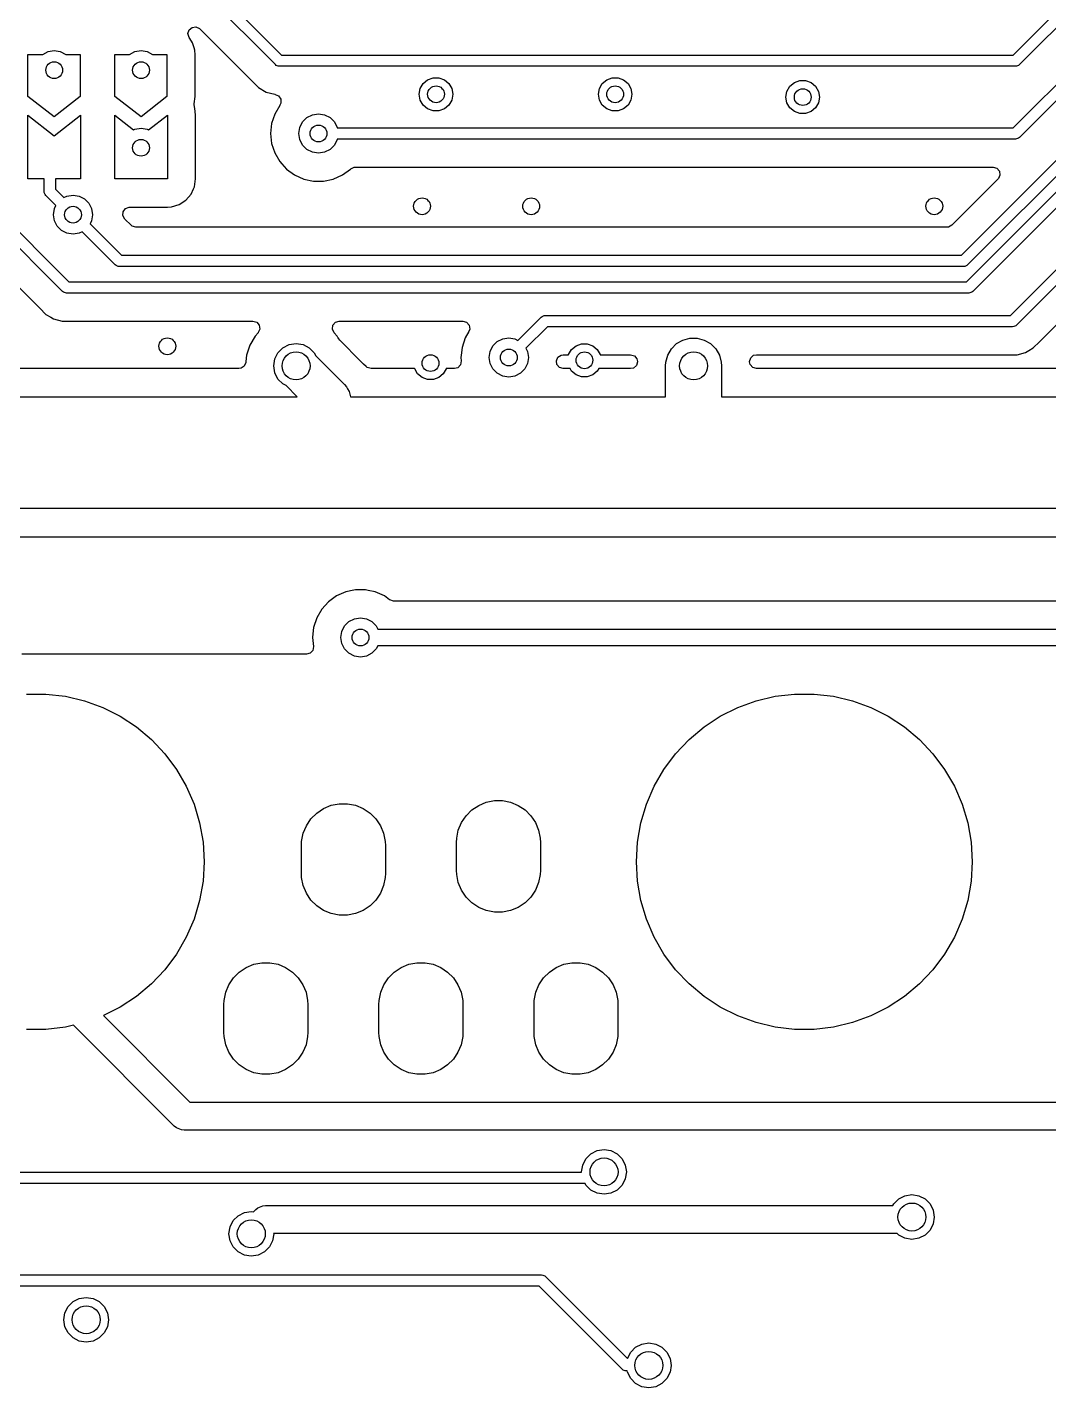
# Model space of a CAD drawing. Extents: x 70 to 224, y -154 to -54.
# Drawn here: x 130.9 to 149.15, y -153.15 to -128.85 of the extents above; entities that cross this region are included whole.
import ezdxf

# ---------------------------------------------------------------- set-up
doc = ezdxf.new("R2010")
doc.units = 0
doc.layers.add('BLACK', color=7, linetype='CONTINUOUS')

msp = doc.modelspace()

# ---------------------------------------------------------------- linework, layer by layer
at = {"layer": 'BLACK', "linetype": 'CONTINUOUS'}
for p, q in [((148.508578, -129.35), (151.25, -126.608578)), ((151.420711, -126.720711), (148.620711, -129.520711)), ((135.32929, -129.520711), (133.959289, -128.150711)), ((134.201422, -128.11), (135.441421, -129.35)), ((133.76856, -128.967157), (133.788245, -128.900118)), ((133.788245, -129.034197), (133.76856, -128.967157)), ((133.788245, -128.900118), (133.841048, -128.854363)), ((133.841048, -128.854363), (133.910207, -128.844419)), ((133.910207, -128.844419), (133.973763, -128.873444)), ((133.973763, -128.873444), (133.980238, -128.879473)), ((133.980238, -128.879473), (135.031284, -129.93052)), ((133.800461, -129.053205), (133.788245, -129.034197)), ((133.849819, -129.130008), (133.800461, -129.053205)), ((133.876887, -129.222192), (133.849819, -129.130008)), ((133.889402, -129.264816), (133.876887, -129.222192)), ((133.890355, -129.26806), (133.889402, -129.264816)), ((148.508578, -130.65), (150.029289, -129.129289)), ((130.91, -130.09), (130.91, -129.34)), ((130.91, -129.34), (131.171119, -129.34)), ((131.171119, -129.34), (131.174275, -129.336844)), ((131.174275, -129.336844), (131.271844, -129.28713)), ((131.271844, -129.28713), (131.38, -129.27)), ((131.38, -129.27), (131.488156, -129.28713)), ((131.488156, -129.28713), (131.585725, -129.336844)), ((131.585725, -129.336844), (131.588881, -129.34)), ((131.588881, -129.34), (131.84, -129.34)), ((131.84, -129.34), (131.84, -130.09)), ((132.46, -130.09), (132.46, -129.34)), ((132.46, -129.34), (132.721119, -129.34)), ((132.721119, -129.34), (132.724275, -129.336844)), ((132.724275, -129.336844), (132.821844, -129.28713)), ((132.821844, -129.28713), (132.93, -129.27)), ((132.93, -129.27), (133.038156, -129.28713)), ((133.038156, -129.28713), (133.135725, -129.336844)), ((133.135725, -129.336844), (133.138881, -129.34)), ((133.138881, -129.34), (133.39, -129.34)), ((133.39, -129.34), (133.39, -130.09)), ((133.8955, -129.34), (133.890355, -129.26806)), ((133.8955, -130.09), (133.8955, -129.34)), ((135.441421, -129.35), (148.508578, -129.35)), ((150.141422, -129.3), (148.620711, -130.820711)), ((135.344443, -129.533148), (135.32929, -129.520711)), ((135.380491, -129.548079), (135.344443, -129.533148)), ((135.4, -129.55), (135.380491, -129.548079)), ((148.55, -129.55), (135.4, -129.55)), ((148.569509, -129.548079), (148.55, -129.55)), ((148.605557, -129.533147), (148.569509, -129.548079)), ((148.620711, -129.520711), (148.605557, -129.533147)), ((135.031284, -129.93052), (135.031286, -129.930521)), ((135.031286, -129.930521), (135.03129, -129.930524)), ((135.03129, -129.930524), (135.168209, -130.009573)), ((137.9, -130.05), (137.918092, -129.947394)), ((137.918092, -129.947394), (137.970187, -129.857164)), ((137.970187, -129.857164), (138.05, -129.790192)), ((138.05, -129.790192), (138.147906, -129.754558)), ((138.147906, -129.754558), (138.252094, -129.754558)), ((138.252094, -129.754558), (138.35, -129.790192)), ((138.35, -129.790192), (138.429813, -129.857164)), ((138.429813, -129.857164), (138.481908, -129.947394)), ((138.481908, -129.947394), (138.5, -130.05)), ((141.1, -130.05), (141.118092, -129.947394)), ((141.118092, -129.947394), (141.170187, -129.857164)), ((141.170187, -129.857164), (141.25, -129.790192)), ((141.25, -129.790192), (141.347906, -129.754558)), ((141.347906, -129.754558), (141.452094, -129.754558)), ((141.452094, -129.754558), (141.55, -129.790192)), ((141.55, -129.790192), (141.629813, -129.857164)), ((141.629813, -129.857164), (141.681908, -129.947394)), ((141.681908, -129.947394), (141.7, -130.05)), ((144.468092, -129.997394), (144.520187, -129.907164)), ((144.520187, -129.907164), (144.6, -129.840192)), ((144.6, -129.840192), (144.697906, -129.804558)), ((144.697906, -129.804558), (144.802094, -129.804558)), ((144.802094, -129.804558), (144.9, -129.840192)), ((144.9, -129.840192), (144.979813, -129.907164)), ((144.979813, -129.907164), (145.031908, -129.997394)), ((147.583578, -132.925), (150.62929, -129.879289)), ((131.38, -130.45), (130.91, -130.09)), ((131.84, -130.09), (131.38, -130.45)), ((132.93, -130.45), (132.46, -130.09)), ((133.39, -130.09), (132.93, -130.45)), ((133.876811, -130.219985), (133.8955, -130.09)), ((133.884455, -130.283776), (133.876811, -130.219985)), ((135.168209, -130.009573), (135.168216, -130.009577)), ((135.168216, -130.009577), (135.320943, -130.050501)), ((135.320943, -130.050501), (135.320955, -130.050501)), ((135.320955, -130.050501), (135.324406, -130.050956)), ((135.324406, -130.050956), (135.327115, -130.052154)), ((135.327115, -130.052154), (135.328793, -130.052604)), ((135.328793, -130.052604), (135.328722, -130.052865)), ((135.328722, -130.052865), (135.388303, -130.079221)), ((135.388303, -130.079221), (135.426776, -130.137545)), ((135.427609, -130.20741), (135.411086, -130.241531)), ((135.426776, -130.137545), (135.427609, -130.20741)), ((137.918092, -130.152606), (137.9, -130.05)), ((137.970187, -130.242836), (137.918092, -130.152606)), ((138.481908, -130.152606), (138.429813, -130.242836)), ((138.5, -130.05), (138.481908, -130.152606)), ((141.118092, -130.152606), (141.1, -130.05)), ((141.170187, -130.242836), (141.118092, -130.152606)), ((141.681908, -130.152606), (141.629813, -130.242836)), ((141.7, -130.05), (141.681908, -130.152606)), ((144.45, -130.1), (144.468092, -129.997394)), ((144.468092, -130.202606), (144.45, -130.1)), ((144.520187, -130.292836), (144.468092, -130.202606)), ((145.031908, -130.202606), (144.979813, -130.292836)), ((145.031908, -129.997394), (145.05, -130.1)), ((145.05, -130.1), (145.031908, -130.202606)), ((150.741421, -130.05), (147.695711, -133.095711)), ((130.91, -131.56), (130.91, -130.42)), ((130.91, -130.42), (131.38, -130.79)), ((131.38, -130.79), (131.85, -130.42)), ((131.85, -130.42), (131.85, -131.56)), ((132.46, -131.56), (132.46, -130.42)), ((132.46, -130.42), (132.796419, -130.684841)), ((133.063262, -130.685091), (133.4, -130.42)), ((133.4, -130.42), (133.4, -131.56)), ((133.89119, -130.300573), (133.884455, -130.283776)), ((133.9055, -130.42), (133.89119, -130.300573)), ((133.9055, -131.56), (133.9055, -130.42)), ((135.318747, -130.40217), (135.263504, -130.572192)), ((135.31875, -130.402164), (135.318747, -130.40217)), ((135.408142, -130.247332), (135.31875, -130.402164)), ((135.40855, -130.246771), (135.408142, -130.247332)), ((135.408985, -130.245872), (135.40855, -130.246771)), ((135.41139, -130.241707), (135.408985, -130.245872)), ((135.411086, -130.241531), (135.41139, -130.241707)), ((135.816844, -130.544275), (135.894275, -130.466844)), ((135.894275, -130.466844), (135.991844, -130.41713)), ((135.991844, -130.41713), (136.1, -130.4)), ((136.1, -130.4), (136.208156, -130.41713)), ((136.208156, -130.41713), (136.305725, -130.466844)), ((136.305725, -130.466844), (136.383156, -130.544275)), ((138.05, -130.309808), (137.970187, -130.242836)), ((138.147906, -130.345442), (138.05, -130.309808)), ((138.252094, -130.345442), (138.147906, -130.345442)), ((138.35, -130.309808), (138.252094, -130.345442)), ((138.429813, -130.242836), (138.35, -130.309808)), ((141.25, -130.309808), (141.170187, -130.242836)), ((141.347906, -130.345442), (141.25, -130.309808)), ((141.452094, -130.345442), (141.347906, -130.345442)), ((141.55, -130.309808), (141.452094, -130.345442)), ((141.629813, -130.242836), (141.55, -130.309808)), ((144.6, -130.359808), (144.520187, -130.292836)), ((144.697906, -130.395442), (144.6, -130.359808)), ((144.802094, -130.395442), (144.697906, -130.395442)), ((144.9, -130.359808), (144.802094, -130.395442)), ((144.979813, -130.292836), (144.9, -130.359808)), ((147.674264, -133.4), (150.644976, -130.429289)), ((132.796419, -130.684841), (132.821439, -130.672093)), ((132.821439, -130.672093), (132.929595, -130.654963)), ((132.929595, -130.654963), (133.037751, -130.672093)), ((133.037751, -130.672093), (133.063262, -130.685091)), ((135.263503, -130.572194), (135.244815, -130.75)), ((135.263504, -130.572192), (135.263503, -130.572194)), ((135.75, -130.75), (135.76713, -130.641844)), ((135.76713, -130.641844), (135.816844, -130.544275)), ((136.383156, -130.544275), (136.43287, -130.641844)), ((136.43287, -130.641844), (136.434162, -130.65)), ((136.434162, -130.65), (148.508578, -130.65)), ((150.757107, -130.6), (147.786397, -133.570711)), ((135.244815, -130.75), (135.263503, -130.927805)), ((135.263503, -130.927805), (135.263504, -130.927807)), ((135.263504, -130.927807), (135.318747, -131.097829)), ((135.76713, -130.858156), (135.75, -130.75)), ((135.816844, -130.955725), (135.76713, -130.858156)), ((135.894275, -131.033156), (135.816844, -130.955725)), ((136.383156, -130.955725), (136.305725, -131.033156)), ((136.43287, -130.858156), (136.383156, -130.955725)), ((136.434162, -130.85), (136.43287, -130.858156)), ((148.55, -130.85), (136.434162, -130.85)), ((148.458578, -134), (151.529289, -130.929289)), ((148.569509, -130.848079), (148.55, -130.85)), ((148.605557, -130.833147), (148.569509, -130.848079)), ((148.620711, -130.820711), (148.605557, -130.833147)), ((135.318747, -131.097829), (135.31875, -131.097835)), ((135.31875, -131.097835), (135.408141, -131.252665)), ((135.991844, -131.08287), (135.894275, -131.033156)), ((136.1, -131.1), (135.991844, -131.08287)), ((136.208156, -131.08287), (136.1, -131.1)), ((136.305725, -131.033156), (136.208156, -131.08287)), ((151.641422, -131.1), (148.570711, -134.170711)), ((135.408141, -131.252665), (135.442843, -131.291205)), ((135.442843, -131.291205), (135.527764, -131.385521)), ((135.527764, -131.385521), (135.527767, -131.385523)), ((135.527767, -131.385523), (135.52777, -131.385526)), ((135.52777, -131.385526), (135.672407, -131.490612)), ((136.527593, -131.490612), (136.67223, -131.385526)), ((136.67223, -131.385526), (136.672238, -131.385517)), ((136.672238, -131.385517), (136.675755, -131.382351)), ((136.675755, -131.382351), (136.738747, -131.352121)), ((136.738747, -131.352121), (136.758729, -131.3505)), ((136.758729, -131.3505), (148.150903, -131.3505)), ((148.150903, -131.3505), (148.217942, -131.370185)), ((148.217942, -131.370185), (148.263697, -131.422989)), ((148.263697, -131.422989), (148.273641, -131.492147)), ((129.93, -131.688578), (131.641422, -133.4)), ((131.2, -131.56), (130.91, -131.56)), ((131.2, -131.785), (131.2, -131.56)), ((131.85, -131.56), (131.4, -131.56)), ((131.4, -131.56), (131.4, -131.743578)), ((133.4, -131.56), (132.46, -131.56)), ((133.885024, -131.702414), (133.9055, -131.56)), ((135.672407, -131.490612), (135.835733, -131.563329)), ((135.835733, -131.563329), (136.010609, -131.6005)), ((136.010609, -131.6005), (136.01061, -131.6005)), ((136.01061, -131.6005), (136.189389, -131.6005)), ((136.189389, -131.6005), (136.189391, -131.6005)), ((136.189391, -131.6005), (136.364267, -131.563329)), ((136.364267, -131.563329), (136.527593, -131.490612)), ((148.238584, -131.562181), (147.412584, -132.388181)), ((148.244616, -131.555703), (148.238584, -131.562181)), ((148.273641, -131.492147), (148.244616, -131.555703)), ((148.990727, -134.458506), (151.812416, -131.636819)), ((131.529289, -133.570711), (129.759289, -131.800711)), ((131.201921, -131.804509), (131.2, -131.785)), ((131.216853, -131.840557), (131.201921, -131.804509)), ((131.229289, -131.855711), (131.216853, -131.840557)), ((131.410244, -132.036666), (131.229289, -131.855711)), ((131.4, -131.743578), (131.551666, -131.895244)), ((131.551666, -131.895244), (131.606844, -131.86713)), ((131.606844, -131.86713), (131.715, -131.85)), ((131.715, -131.85), (131.823156, -131.86713)), ((131.823156, -131.86713), (131.920725, -131.916844)), ((131.920725, -131.916844), (131.998156, -131.994275)), ((133.731032, -131.942031), (133.825254, -131.833294)), ((133.825254, -131.833294), (133.868329, -131.738972)), ((133.868329, -131.738972), (133.885023, -131.702419)), ((133.885023, -131.702419), (133.885024, -131.702414)), ((131.365, -132.2), (131.38213, -132.091844)), ((131.38213, -132.091844), (131.410244, -132.036666)), ((131.998156, -131.994275), (132.04787, -132.091844)), ((132.04787, -132.091844), (132.065, -132.2)), ((132.607931, -132.215858), (132.612915, -132.146166)), ((132.612915, -132.146166), (132.654787, -132.090233)), ((132.654787, -132.090233), (132.720251, -132.065816)), ((132.720251, -132.065816), (132.729097, -132.0655)), ((132.729097, -132.0655), (133.4, -132.0655)), ((133.4, -132.0655), (133.47194, -132.060355)), ((133.47194, -132.060355), (133.609992, -132.019819)), ((133.609992, -132.019819), (133.731032, -131.942031)), ((129.52268, -132.271915), (131.115139, -133.864374)), ((131.38213, -132.308156), (131.365, -132.2)), ((131.431844, -132.405725), (131.38213, -132.308156)), ((131.509275, -132.483156), (131.431844, -132.405725)), ((132.04787, -132.308156), (132.019755, -132.363333)), ((132.019755, -132.363333), (132.581422, -132.925)), ((132.065, -132.2), (132.04787, -132.308156)), ((132.641416, -132.277181), (132.607931, -132.215858)), ((132.752416, -132.388181), (132.641416, -132.277181)), ((132.773058, -132.404815), (132.752416, -132.388181)), ((132.840097, -132.4245), (132.773058, -132.404815)), ((147.351261, -132.421666), (147.324903, -132.4245)), ((147.412584, -132.388181), (147.351261, -132.421666)), ((131.606844, -132.53287), (131.509275, -132.483156)), ((131.715, -132.55), (131.606844, -132.53287)), ((131.823156, -132.53287), (131.715, -132.55)), ((131.878333, -132.504755), (131.823156, -132.53287)), ((132.469289, -133.095711), (131.878333, -132.504755)), ((147.324903, -132.4245), (132.840097, -132.4245)), ((132.484442, -133.108147), (132.469289, -133.095711)), ((132.495, -133.11252), (132.484442, -133.108147)), ((132.520491, -133.123079), (132.495, -133.11252)), ((132.54, -133.125), (132.520491, -133.123079)), ((147.625, -133.125), (132.54, -133.125)), ((132.581422, -132.925), (147.583578, -132.925)), ((147.644509, -133.123079), (147.625, -133.125)), ((147.680557, -133.108147), (147.644509, -133.123079)), ((147.695711, -133.095711), (147.680557, -133.108147)), ((131.544443, -133.583147), (131.529289, -133.570711)), ((131.580491, -133.598079), (131.544443, -133.583147)), ((131.6, -133.6), (131.580491, -133.598079)), ((147.715686, -133.6), (131.6, -133.6)), ((131.641422, -133.4), (147.674264, -133.4)), ((147.735195, -133.598079), (147.715686, -133.6)), ((147.771243, -133.583147), (147.735195, -133.598079)), ((147.786397, -133.570711), (147.771243, -133.583147)), ((131.115139, -133.864374), (131.115149, -133.864385)), ((131.115149, -133.864385), (131.119479, -133.868715)), ((131.119479, -133.868715), (131.11948, -133.868716)), ((131.11948, -133.868716), (131.231284, -133.98052)), ((131.231284, -133.98052), (131.316121, -134.0295)), ((131.316121, -134.0295), (131.368215, -134.059577)), ((131.368215, -134.059577), (131.520943, -134.100501)), ((131.520943, -134.100501), (131.520946, -134.100501)), ((131.520946, -134.100501), (131.686653, -134.100501)), ((131.686653, -134.100501), (131.686669, -134.1005)), ((131.686669, -134.1005), (134.929622, -134.1005)), ((134.929622, -134.1005), (134.996661, -134.120185)), ((134.996661, -134.120185), (135.042416, -134.172989)), ((136.356623, -134.175145), (136.401365, -134.12148)), ((136.401365, -134.12148), (136.468017, -134.100522)), ((136.468017, -134.100522), (136.470378, -134.1005)), ((136.470378, -134.1005), (138.678142, -134.1005)), ((138.678142, -134.1005), (138.745181, -134.120185)), ((138.745181, -134.120185), (138.790936, -134.172989)), ((139.663333, -134.445244), (140.079289, -134.029289)), ((140.079289, -134.029289), (140.094443, -134.016853)), ((140.094443, -134.016853), (140.130491, -134.001921)), ((140.130491, -134.001921), (140.15, -134)), ((140.15, -134), (148.458578, -134)), ((134.967466, -134.367785), (134.872821, -134.531715)), ((135.021772, -134.307472), (134.967466, -134.367785)), ((135.023335, -134.305703), (135.021772, -134.307472)), ((135.05236, -134.242147), (135.023335, -134.305703)), ((135.042416, -134.172989), (135.05236, -134.242147)), ((136.347998, -134.24448), (136.356623, -134.175145)), ((136.378228, -134.307472), (136.347998, -134.24448)), ((136.432534, -134.367785), (136.378228, -134.307472)), ((136.447517, -134.393737), (136.432534, -134.367785)), ((138.785529, -134.2865), (138.71875, -134.402164)), ((138.80088, -134.242147), (138.785529, -134.2865)), ((138.790936, -134.172989), (138.80088, -134.242147)), ((140.191422, -134.2), (139.804755, -134.586666)), ((148.5, -134.2), (140.191422, -134.2)), ((148.519509, -134.198079), (148.5, -134.2)), ((148.555557, -134.183147), (148.519509, -134.198079)), ((148.570711, -134.170711), (148.555557, -134.183147)), ((134.872818, -134.531722), (134.814338, -134.711706)), ((134.872821, -134.531715), (134.872818, -134.531722)), ((135.376393, -134.664886), (135.464886, -134.576393)), ((135.464886, -134.576393), (135.576393, -134.519577)), ((135.576393, -134.519577), (135.7, -134.5)), ((135.7, -134.5), (135.823607, -134.519577)), ((135.823607, -134.519577), (135.935114, -134.576393)), ((135.935114, -134.576393), (136.023607, -134.664886)), ((136.452385, -134.40217), (136.447517, -134.393737)), ((136.460711, -134.416591), (136.452385, -134.40217)), ((136.480418, -134.442274), (136.460711, -134.416591)), ((136.858099, -134.819955), (136.480418, -134.442274)), ((138.663503, -134.572194), (138.64884, -134.711706)), ((138.663504, -134.572192), (138.663503, -134.572194)), ((138.718747, -134.40217), (138.663504, -134.572192)), ((138.71875, -134.402164), (138.718747, -134.40217)), ((139.16713, -134.641844), (139.216844, -134.544275)), ((139.216844, -134.544275), (139.294275, -134.466844)), ((139.294275, -134.466844), (139.391844, -134.41713)), ((139.391844, -134.41713), (139.5, -134.4)), ((139.5, -134.4), (139.608156, -134.41713)), ((139.608156, -134.41713), (139.663333, -134.445244)), ((139.804755, -134.586666), (139.83287, -134.641844)), ((140.568092, -134.697394), (140.620187, -134.607164)), ((140.620187, -134.607164), (140.7, -134.540192)), ((140.7, -134.540192), (140.797906, -134.504558)), ((140.797906, -134.504558), (140.902094, -134.504558)), ((140.902094, -134.504558), (141, -134.540192)), ((141, -134.540192), (141.079813, -134.607164)), ((141.079813, -134.607164), (141.131908, -134.697394)), ((142.33806, -134.708658), (142.403323, -134.595619)), ((142.403323, -134.595619), (142.495619, -134.503323)), ((142.495619, -134.503323), (142.608658, -134.43806)), ((142.608658, -134.43806), (142.734737, -134.404278)), ((142.734737, -134.404278), (142.865263, -134.404278)), ((142.865263, -134.404278), (142.991342, -134.43806)), ((142.991342, -134.43806), (143.104381, -134.503323)), ((143.104381, -134.503323), (143.196677, -134.595619)), ((143.196677, -134.595619), (143.26194, -134.708658)), ((148.787014, -134.62769), (148.868716, -134.58052)), ((148.868716, -134.58052), (148.98052, -134.468716)), ((148.98052, -134.468714), (148.990724, -134.458511)), ((148.98052, -134.468716), (148.98052, -134.468714)), ((148.990724, -134.458511), (148.990727, -134.458506)), ((134.801008, -134.838462), (134.774423, -134.903076)), ((134.802527, -134.824008), (134.801008, -134.838462)), ((134.814326, -134.711744), (134.802527, -134.824008)), ((134.814338, -134.711706), (134.814326, -134.711744)), ((135.3, -134.9), (135.319577, -134.776393)), ((135.319577, -134.776393), (135.376393, -134.664886)), ((136.023607, -134.664886), (136.053101, -134.722771)), ((136.053101, -134.722771), (136.565165, -135.234835)), ((136.906827, -134.868683), (136.858099, -134.819955)), ((138.651388, -134.81254), (138.63882, -134.881267)), ((138.64884, -134.711706), (138.644815, -134.75)), ((138.644815, -134.75), (138.651388, -134.81254)), ((139.15, -134.75), (139.16713, -134.641844)), ((139.16713, -134.858156), (139.15, -134.75)), ((139.83287, -134.641844), (139.85, -134.75)), ((139.85, -134.75), (139.83287, -134.858156)), ((140.348623, -134.812429), (140.348729, -134.811429)), ((140.359138, -134.877011), (140.348623, -134.812429)), ((140.348729, -134.811429), (140.37537, -134.746838)), ((140.37537, -134.746838), (140.432703, -134.706904)), ((140.432703, -134.706904), (140.472038, -134.7005)), ((140.472038, -134.7005), (140.567544, -134.7005)), ((140.567544, -134.7005), (140.568092, -134.697394)), ((141.131908, -134.697394), (141.132456, -134.7005)), ((141.132456, -134.7005), (141.6755, -134.7005)), ((141.6755, -134.7005), (141.742539, -134.720185)), ((141.742539, -134.720185), (141.788294, -134.772989)), ((141.7995, -134.8255), (141.779815, -134.892539)), ((141.788294, -134.772989), (141.7995, -134.8245)), ((141.7995, -134.8245), (141.7995, -134.8255)), ((142.3, -134.9), (142.304278, -134.834737)), ((142.304278, -134.834737), (142.33806, -134.708658)), ((143.26194, -134.708658), (143.295722, -134.834737)), ((143.295722, -134.834737), (143.3, -134.9)), ((143.8005, -134.8245), (143.820185, -134.757461)), ((143.8005, -134.8255), (143.8005, -134.8245)), ((143.811706, -134.877011), (143.8005, -134.8255)), ((143.820185, -134.757461), (143.872989, -134.711706)), ((143.872989, -134.711706), (143.9245, -134.7005)), ((143.9245, -134.7005), (148.413331, -134.7005)), ((148.413331, -134.7005), (148.413347, -134.700501)), ((148.413347, -134.700501), (148.420943, -134.700501)), ((148.420943, -134.700501), (148.579054, -134.700501)), ((148.579054, -134.700501), (148.579057, -134.700501)), ((148.579057, -134.700501), (148.731785, -134.659577)), ((148.731785, -134.659577), (148.787014, -134.62769)), ((134.677687, -134.9495), (129.2795, -134.9495)), ((134.717126, -134.943061), (134.677687, -134.9495)), ((134.774423, -134.903076), (134.717126, -134.943061)), ((135.319577, -135.023607), (135.3, -134.9)), ((135.376393, -135.135114), (135.319577, -135.023607)), ((136.951326, -134.913182), (136.906827, -134.868683)), ((136.971968, -134.929815), (136.951326, -134.913182)), ((137.039007, -134.9495), (136.971968, -134.929815)), ((137.817544, -134.9495), (137.039007, -134.9495)), ((137.818092, -134.952606), (137.817544, -134.9495)), ((137.870187, -135.042836), (137.818092, -134.952606)), ((137.95, -135.109808), (137.870187, -135.042836)), ((138.329813, -135.042836), (138.25, -135.109808)), ((138.381908, -134.952606), (138.329813, -135.042836)), ((138.382456, -134.9495), (138.381908, -134.952606)), ((138.528068, -134.9495), (138.382456, -134.9495)), ((138.591089, -134.932291), (138.528068, -134.9495)), ((138.63882, -134.881267), (138.591089, -134.932291)), ((139.216844, -134.955725), (139.16713, -134.858156)), ((139.294275, -135.033156), (139.216844, -134.955725)), ((139.391844, -135.08287), (139.294275, -135.033156)), ((139.5, -135.1), (139.391844, -135.08287)), ((139.608156, -135.08287), (139.5, -135.1)), ((139.705725, -135.033156), (139.608156, -135.08287)), ((139.783156, -134.955725), (139.705725, -135.033156)), ((139.83287, -134.858156), (139.783156, -134.955725)), ((140.404893, -134.929815), (140.359138, -134.877011)), ((140.471932, -134.9495), (140.404893, -134.929815)), ((140.595167, -134.9495), (140.471932, -134.9495)), ((140.620187, -134.992836), (140.595167, -134.9495)), ((140.7, -135.059808), (140.620187, -134.992836)), ((140.797906, -135.095442), (140.7, -135.059808)), ((140.902094, -135.095442), (140.797906, -135.095442)), ((141, -135.059808), (140.902094, -135.095442)), ((141.079813, -134.992836), (141, -135.059808)), ((141.104833, -134.9495), (141.079813, -134.992836)), ((141.6755, -134.9495), (141.104833, -134.9495)), ((141.727011, -134.938294), (141.6755, -134.9495)), ((141.779815, -134.892539), (141.727011, -134.938294)), ((142.3, -135.45), (142.3, -134.9)), ((143.3, -134.9), (143.3, -135.45)), ((143.857461, -134.929815), (143.811706, -134.877011)), ((143.9245, -134.9495), (143.857461, -134.929815)), ((156.6755, -134.9495), (143.9245, -134.9495)), ((135.464886, -135.223607), (135.376393, -135.135114)), ((135.522771, -135.253101), (135.464886, -135.223607)), ((135.71967, -135.45), (135.522771, -135.253101)), ((136.565165, -135.234835), (136.597499, -135.271705)), ((136.597499, -135.271705), (136.597508, -135.271714)), ((136.597508, -135.271714), (136.620252, -135.311108)), ((136.620252, -135.311108), (136.646455, -135.356493)), ((138.047906, -135.145442), (137.95, -135.109808)), ((138.152094, -135.145442), (138.047906, -135.145442)), ((138.25, -135.109808), (138.152094, -135.145442)), ((128.65, -135.45), (135.71967, -135.45)), ((136.646455, -135.356493), (136.659003, -135.403323)), ((136.659003, -135.403323), (136.67151, -135.45)), ((136.67151, -135.45), (142.3, -135.45)), ((143.3, -135.45), (156.65, -135.45)), ((136.3, -137.45), (128.65, -137.45)), ((142.8, -137.45), (136.3, -137.45)), ((156.65, -137.45), (142.8, -137.45)), ((129.2795, -137.9505), (156.768097, -137.9505)), ((136.585728, -138.936672), (136.422408, -139.009387)), ((136.585733, -138.93667), (136.585728, -138.936672)), ((136.729954, -138.906015), (136.585733, -138.93667)), ((136.760609, -138.8995), (136.729954, -138.906015)), ((136.939391, -138.8995), (136.760609, -138.8995)), ((136.986594, -138.909533), (136.939391, -138.8995)), ((137.114265, -138.93667), (136.986594, -138.909533)), ((137.114267, -138.936671), (137.114265, -138.93667)), ((137.277593, -139.009388), (137.114267, -138.936671)), ((136.277768, -139.114475), (136.15814, -139.247336)), ((136.422408, -139.009387), (136.277768, -139.114475)), ((137.3089, -139.032134), (137.277593, -139.009388)), ((137.369025, -139.075818), (137.3089, -139.032134)), ((137.374872, -139.079815), (137.369025, -139.075818)), ((137.441911, -139.0995), (137.374872, -139.079815)), ((165.631274, -139.0995), (137.441911, -139.0995)), ((136.068747, -139.40217), (136.013504, -139.572192)), ((136.06875, -139.402164), (136.068747, -139.40217)), ((136.15814, -139.247336), (136.06875, -139.402164)), ((136.566844, -139.544275), (136.644275, -139.466844)), ((136.644275, -139.466844), (136.741844, -139.41713)), ((136.741844, -139.41713), (136.85, -139.4)), ((136.85, -139.4), (136.958156, -139.41713)), ((136.958156, -139.41713), (137.055725, -139.466844)), ((137.055725, -139.466844), (137.133156, -139.544275)), ((136.001889, -139.682693), (135.994815, -139.75)), ((136.013503, -139.572194), (136.001889, -139.682693)), ((136.013504, -139.572192), (136.013503, -139.572194)), ((136.5, -139.75), (136.51713, -139.641844)), ((136.51713, -139.641844), (136.566844, -139.544275)), ((137.133156, -139.544275), (137.161549, -139.6)), ((137.161549, -139.6), (165.88995, -139.6)), ((135.994815, -139.75), (136.011951, -139.913041)), ((136.011951, -139.913041), (135.999383, -139.981768)), ((136.51713, -139.858156), (136.5, -139.75)), ((136.566844, -139.955725), (136.51713, -139.858156)), ((136.644275, -140.033156), (136.566844, -139.955725)), ((137.133156, -139.955725), (137.055725, -140.033156)), ((137.161549, -139.9), (137.133156, -139.955725)), ((165.952082, -139.9), (137.161549, -139.9)), ((135.888631, -140.05), (130.8, -140.05)), ((135.951651, -140.032792), (135.888631, -140.05)), ((135.999383, -139.981768), (135.951651, -140.032792)), ((136.741844, -140.08287), (136.644275, -140.033156)), ((136.85, -140.1), (136.741844, -140.08287)), ((136.958156, -140.08287), (136.85, -140.1)), ((137.055725, -140.033156), (136.958156, -140.08287)), ((130.883566, -140.760076), (131.232434, -140.760076)), ((131.232434, -140.760076), (131.578945, -140.800577)), ((131.578945, -140.800577), (131.91841, -140.881031)), ((131.91841, -140.881031), (132.246239, -141.000352)), ((143.589761, -141.000352), (143.91759, -140.881031)), ((143.91759, -140.881031), (144.257055, -140.800577)), ((144.257055, -140.800577), (144.603566, -140.760076)), ((144.603566, -140.760076), (144.952434, -140.760076)), ((144.952434, -140.760076), (145.298945, -140.800577)), ((145.298945, -140.800577), (145.63841, -140.881031)), ((145.63841, -140.881031), (145.966239, -141.000352)), ((132.246239, -141.000352), (132.558, -141.156924)), ((132.558, -141.156924), (132.849476, -141.34863)), ((142.986524, -141.34863), (143.278, -141.156924)), ((143.278, -141.156924), (143.589761, -141.000352)), ((145.966239, -141.000352), (146.278, -141.156924)), ((146.278, -141.156924), (146.569476, -141.34863)), ((132.849476, -141.34863), (133.116725, -141.572879)), ((142.719275, -141.572879), (142.986524, -141.34863)), ((146.569476, -141.34863), (146.836725, -141.572879)), ((133.116725, -141.572879), (133.356133, -141.826637)), ((142.479867, -141.826637), (142.719275, -141.572879)), ((146.836725, -141.572879), (147.076133, -141.826637)), ((133.356133, -141.826637), (133.564463, -142.106473)), ((142.271537, -142.106473), (142.479867, -141.826637)), ((147.076133, -141.826637), (147.284463, -142.106473)), ((133.564463, -142.106473), (133.738898, -142.408602)), ((142.097102, -142.408602), (142.271537, -142.106473)), ((147.284463, -142.106473), (147.458898, -142.408602)), ((133.738898, -142.408602), (133.877078, -142.72894)), ((141.958922, -142.72894), (142.097102, -142.408602)), ((147.458898, -142.408602), (147.597078, -142.72894)), ((133.877078, -142.72894), (133.977135, -143.063152)), ((136.069205, -142.885242), (136.191452, -142.803559)), ((136.191452, -142.803559), (136.327286, -142.747295)), ((136.327286, -142.747295), (136.471487, -142.718611)), ((136.471487, -142.718611), (136.618513, -142.718611)), ((136.618513, -142.718611), (136.762714, -142.747295)), ((136.762714, -142.747295), (136.898548, -142.803559)), ((136.898548, -142.803559), (137.020795, -142.885242)), ((138.735242, -142.934205), (138.839205, -142.830242)), ((138.839205, -142.830242), (138.961452, -142.748559)), ((138.961452, -142.748559), (139.097286, -142.692295)), ((139.097286, -142.692295), (139.241487, -142.663611)), ((139.241487, -142.663611), (139.388513, -142.663611)), ((139.388513, -142.663611), (139.532714, -142.692295)), ((139.532714, -142.692295), (139.668548, -142.748559)), ((139.668548, -142.748559), (139.790795, -142.830242)), ((139.790795, -142.830242), (139.894758, -142.934205)), ((141.858865, -143.063152), (141.958922, -142.72894)), ((147.597078, -142.72894), (147.697135, -143.063152)), ((133.977135, -143.063152), (134.037715, -143.406721)), ((135.827295, -143.247286), (135.883559, -143.111452)), ((135.883559, -143.111452), (135.965242, -142.989205)), ((135.965242, -142.989205), (136.069205, -142.885242)), ((137.020795, -142.885242), (137.124758, -142.989205)), ((137.124758, -142.989205), (137.206441, -143.111452)), ((137.206441, -143.111452), (137.262705, -143.247286)), ((138.597295, -143.192286), (138.653559, -143.056452)), ((138.653559, -143.056452), (138.735242, -142.934205)), ((139.894758, -142.934205), (139.976441, -143.056452)), ((139.976441, -143.056452), (140.032705, -143.192286)), ((141.798285, -143.406721), (141.858865, -143.063152)), ((147.697135, -143.063152), (147.757715, -143.406721)), ((135.798611, -143.391487), (135.827295, -143.247286)), ((137.262705, -143.247286), (137.291389, -143.391487)), ((138.565, -143.41), (138.568611, -143.336487)), ((138.568611, -143.336487), (138.597295, -143.192286)), ((140.032705, -143.192286), (140.061389, -143.336487)), ((140.061389, -143.336487), (140.065, -143.41)), ((134.037715, -143.406721), (134.058, -143.755)), ((135.795, -143.465), (135.798611, -143.391487)), ((135.795, -143.965), (135.795, -143.465)), ((137.291389, -143.391487), (137.295, -143.465)), ((137.295, -143.465), (137.295, -143.965)), ((138.565, -143.91), (138.565, -143.41)), ((140.065, -143.41), (140.065, -143.91)), ((141.778, -143.755), (141.798285, -143.406721)), ((147.757715, -143.406721), (147.778, -143.755)), ((134.058, -143.755), (134.037715, -144.103279)), ((141.798285, -144.103279), (141.778, -143.755)), ((147.778, -143.755), (147.757715, -144.103279)), ((135.798611, -144.038513), (135.795, -143.965)), ((135.827295, -144.182714), (135.798611, -144.038513)), ((137.291389, -144.038513), (137.262705, -144.182714)), ((137.295, -143.965), (137.291389, -144.038513)), ((138.568611, -143.983513), (138.565, -143.91)), ((138.597295, -144.127714), (138.568611, -143.983513)), ((140.061389, -143.983513), (140.032705, -144.127714)), ((140.065, -143.91), (140.061389, -143.983513)), ((134.037715, -144.103279), (133.977135, -144.446848)), ((135.883559, -144.318548), (135.827295, -144.182714)), ((135.965242, -144.440795), (135.883559, -144.318548)), ((137.206441, -144.318548), (137.124758, -144.440795)), ((137.262705, -144.182714), (137.206441, -144.318548)), ((138.653559, -144.263548), (138.597295, -144.127714)), ((138.735242, -144.385795), (138.653559, -144.263548)), ((139.976441, -144.263548), (139.894758, -144.385795)), ((140.032705, -144.127714), (139.976441, -144.263548)), ((141.858865, -144.446848), (141.798285, -144.103279)), ((147.757715, -144.103279), (147.697135, -144.446848)), ((133.977135, -144.446848), (133.877078, -144.78106)), ((136.069205, -144.544758), (135.965242, -144.440795)), ((136.191452, -144.626441), (136.069205, -144.544758)), ((137.020795, -144.544758), (136.898548, -144.626441)), ((137.124758, -144.440795), (137.020795, -144.544758)), ((138.839205, -144.489758), (138.735242, -144.385795)), ((138.961452, -144.571441), (138.839205, -144.489758)), ((139.097286, -144.627705), (138.961452, -144.571441)), ((139.668548, -144.571441), (139.532714, -144.627705)), ((139.790795, -144.489758), (139.668548, -144.571441)), ((139.894758, -144.385795), (139.790795, -144.489758)), ((141.958922, -144.78106), (141.858865, -144.446848)), ((147.697135, -144.446848), (147.597078, -144.78106)), ((133.877078, -144.78106), (133.738898, -145.101398)), ((136.327286, -144.682705), (136.191452, -144.626441)), ((136.471487, -144.711389), (136.327286, -144.682705)), ((136.618513, -144.711389), (136.471487, -144.711389)), ((136.762714, -144.682705), (136.618513, -144.711389)), ((136.898548, -144.626441), (136.762714, -144.682705)), ((139.241487, -144.656389), (139.097286, -144.627705)), ((139.388513, -144.656389), (139.241487, -144.656389)), ((139.532714, -144.627705), (139.388513, -144.656389)), ((142.097102, -145.101398), (141.958922, -144.78106)), ((147.597078, -144.78106), (147.458898, -145.101398)), ((133.738898, -145.101398), (133.564463, -145.403527)), ((142.271537, -145.403527), (142.097102, -145.101398)), ((147.458898, -145.101398), (147.284463, -145.403527)), ((133.564463, -145.403527), (133.356133, -145.683363)), ((142.479867, -145.683363), (142.271537, -145.403527)), ((147.284463, -145.403527), (147.076133, -145.683363)), ((133.356133, -145.683363), (133.116725, -145.937121)), ((134.580242, -145.829205), (134.684205, -145.725242)), ((134.684205, -145.725242), (134.806452, -145.643559)), ((134.806452, -145.643559), (134.942286, -145.587295)), ((134.942286, -145.587295), (135.086487, -145.558611)), ((135.086487, -145.558611), (135.233513, -145.558611)), ((135.233513, -145.558611), (135.377714, -145.587295)), ((135.377714, -145.587295), (135.513548, -145.643559)), ((135.513548, -145.643559), (135.635795, -145.725242)), ((135.635795, -145.725242), (135.739758, -145.829205)), ((137.350242, -145.829205), (137.454205, -145.725242)), ((137.454205, -145.725242), (137.576452, -145.643559)), ((137.576452, -145.643559), (137.712286, -145.587295)), ((137.712286, -145.587295), (137.856487, -145.558611)), ((137.856487, -145.558611), (138.003513, -145.558611)), ((138.003513, -145.558611), (138.147714, -145.587295)), ((138.147714, -145.587295), (138.283548, -145.643559)), ((138.283548, -145.643559), (138.405795, -145.725242)), ((138.405795, -145.725242), (138.509758, -145.829205)), ((140.120242, -145.829205), (140.224205, -145.725242)), ((140.224205, -145.725242), (140.346452, -145.643559)), ((140.346452, -145.643559), (140.482286, -145.587295)), ((140.482286, -145.587295), (140.626487, -145.558611)), ((140.626487, -145.558611), (140.773513, -145.558611)), ((140.773513, -145.558611), (140.917714, -145.587295)), ((140.917714, -145.587295), (141.053548, -145.643559)), ((141.053548, -145.643559), (141.175795, -145.725242)), ((141.175795, -145.725242), (141.279758, -145.829205)), ((142.719275, -145.937121), (142.479867, -145.683363)), ((147.076133, -145.683363), (146.836725, -145.937121)), ((133.116725, -145.937121), (132.849476, -146.16137)), ((134.442295, -146.087286), (134.498559, -145.951452)), ((134.498559, -145.951452), (134.580242, -145.829205)), ((135.739758, -145.829205), (135.821441, -145.951452)), ((135.821441, -145.951452), (135.877705, -146.087286)), ((137.212295, -146.087286), (137.268559, -145.951452)), ((137.268559, -145.951452), (137.350242, -145.829205)), ((138.509758, -145.829205), (138.591441, -145.951452)), ((138.591441, -145.951452), (138.647705, -146.087286)), ((139.982295, -146.087286), (140.038559, -145.951452)), ((140.038559, -145.951452), (140.120242, -145.829205)), ((141.279758, -145.829205), (141.361441, -145.951452)), ((141.361441, -145.951452), (141.417705, -146.087286)), ((142.986524, -146.16137), (142.719275, -145.937121)), ((146.836725, -145.937121), (146.569476, -146.16137)), ((132.849476, -146.16137), (132.558, -146.353076)), ((134.41, -146.305), (134.413611, -146.231487)), ((134.413611, -146.231487), (134.442295, -146.087286)), ((135.877705, -146.087286), (135.906389, -146.231487)), ((135.906389, -146.231487), (135.91, -146.305)), ((137.18, -146.305), (137.183611, -146.231487)), ((137.183611, -146.231487), (137.212295, -146.087286)), ((138.647705, -146.087286), (138.676389, -146.231487)), ((138.676389, -146.231487), (138.68, -146.305)), ((139.95, -146.305), (139.953611, -146.231487)), ((139.953611, -146.231487), (139.982295, -146.087286)), ((141.417705, -146.087286), (141.446389, -146.231487)), ((141.446389, -146.231487), (141.45, -146.305)), ((143.278, -146.353076), (142.986524, -146.16137)), ((146.569476, -146.16137), (146.278, -146.353076)), ((132.558, -146.353076), (132.25753, -146.503976)), ((132.25753, -146.503976), (133.803554, -148.05)), ((134.41, -146.805), (134.41, -146.305)), ((135.91, -146.305), (135.91, -146.805)), ((137.18, -146.805), (137.18, -146.305)), ((138.68, -146.305), (138.68, -146.805)), ((139.95, -146.805), (139.95, -146.305)), ((141.45, -146.305), (141.45, -146.805)), ((143.589761, -146.509648), (143.278, -146.353076)), ((143.91759, -146.628969), (143.589761, -146.509648)), ((145.966239, -146.509648), (145.63841, -146.628969)), ((146.278, -146.353076), (145.966239, -146.509648)), ((131.232434, -146.749924), (130.883566, -146.749924)), ((131.578945, -146.709423), (131.232434, -146.749924)), ((131.721971, -146.675525), (131.578945, -146.709423)), ((133.523223, -148.476777), (131.721971, -146.675525)), ((144.257055, -146.709423), (143.91759, -146.628969)), ((144.603566, -146.749924), (144.257055, -146.709423)), ((144.952434, -146.749924), (144.603566, -146.749924)), ((145.298945, -146.709423), (144.952434, -146.749924)), ((145.63841, -146.628969), (145.298945, -146.709423)), ((134.413611, -146.878513), (134.41, -146.805)), ((134.442295, -147.022714), (134.413611, -146.878513)), ((135.906389, -146.878513), (135.877705, -147.022714)), ((135.91, -146.805), (135.906389, -146.878513)), ((137.183611, -146.878513), (137.18, -146.805)), ((137.212295, -147.022714), (137.183611, -146.878513)), ((138.676389, -146.878513), (138.647705, -147.022714)), ((138.68, -146.805), (138.676389, -146.878513)), ((139.953611, -146.878513), (139.95, -146.805)), ((139.982295, -147.022714), (139.953611, -146.878513)), ((141.446389, -146.878513), (141.417705, -147.022714)), ((141.45, -146.805), (141.446389, -146.878513)), ((134.498559, -147.158548), (134.442295, -147.022714)), ((134.580242, -147.280795), (134.498559, -147.158548)), ((135.821441, -147.158548), (135.739758, -147.280795)), ((135.877705, -147.022714), (135.821441, -147.158548)), ((137.268559, -147.158548), (137.212295, -147.022714)), ((137.350242, -147.280795), (137.268559, -147.158548)), ((138.591441, -147.158548), (138.509758, -147.280795)), ((138.647705, -147.022714), (138.591441, -147.158548)), ((140.038559, -147.158548), (139.982295, -147.022714)), ((140.120242, -147.280795), (140.038559, -147.158548)), ((141.361441, -147.158548), (141.279758, -147.280795)), ((141.417705, -147.022714), (141.361441, -147.158548)), ((134.684205, -147.384758), (134.580242, -147.280795)), ((134.806452, -147.466441), (134.684205, -147.384758)), ((134.942286, -147.522705), (134.806452, -147.466441)), ((135.513548, -147.466441), (135.377714, -147.522705)), ((135.635795, -147.384758), (135.513548, -147.466441)), ((135.739758, -147.280795), (135.635795, -147.384758)), ((137.454205, -147.384758), (137.350242, -147.280795)), ((137.576452, -147.466441), (137.454205, -147.384758)), ((137.712286, -147.522705), (137.576452, -147.466441)), ((138.283548, -147.466441), (138.147714, -147.522705)), ((138.405795, -147.384758), (138.283548, -147.466441)), ((138.509758, -147.280795), (138.405795, -147.384758)), ((140.224205, -147.384758), (140.120242, -147.280795)), ((140.346452, -147.466441), (140.224205, -147.384758)), ((140.482286, -147.522705), (140.346452, -147.466441)), ((141.053548, -147.466441), (140.917714, -147.522705)), ((141.175795, -147.384758), (141.053548, -147.466441)), ((141.279758, -147.280795), (141.175795, -147.384758)), ((135.086487, -147.551389), (134.942286, -147.522705)), ((135.233513, -147.551389), (135.086487, -147.551389)), ((135.377714, -147.522705), (135.233513, -147.551389)), ((137.856487, -147.551389), (137.712286, -147.522705)), ((138.003513, -147.551389), (137.856487, -147.551389)), ((138.147714, -147.522705), (138.003513, -147.551389)), ((140.626487, -147.551389), (140.482286, -147.522705)), ((140.773513, -147.551389), (140.626487, -147.551389)), ((140.917714, -147.522705), (140.773513, -147.551389)), ((133.803554, -148.05), (151.5, -148.05)), ((133.561102, -148.507862), (133.523223, -148.476777)), ((133.561107, -148.507867), (133.561102, -148.507862)), ((133.651227, -148.545196), (133.561107, -148.507867)), ((133.7, -148.55), (133.651227, -148.545196)), ((151.396446, -148.55), (133.7, -148.55)), ((140.965118, -148.971394), (141.076625, -148.914578)), ((141.076625, -148.914578), (141.200232, -148.895001)), ((141.200232, -148.895001), (141.323839, -148.914578)), ((141.323839, -148.914578), (141.435346, -148.971394)), ((140.800232, -149.295001), (140.819809, -149.171394)), ((140.819809, -149.171394), (140.876625, -149.059887)), ((140.876625, -149.059887), (140.965118, -148.971394)), ((141.435346, -148.971394), (141.523839, -149.059887)), ((141.523839, -149.059887), (141.580655, -149.171394)), ((141.580655, -149.171394), (141.600232, -149.295001)), ((128.885, -149.3), (140.801024, -149.3)), ((140.801024, -149.3), (140.800232, -149.295001)), ((141.580655, -149.418608), (141.523839, -149.530115)), ((141.600232, -149.295001), (141.580655, -149.418608)), ((140.861281, -149.5), (128.926421, -149.5)), ((140.876625, -149.530115), (140.861281, -149.5)), ((140.965118, -149.618608), (140.876625, -149.530115)), ((141.076625, -149.675424), (140.965118, -149.618608)), ((141.200232, -149.695001), (141.076625, -149.675424)), ((141.323839, -149.675424), (141.200232, -149.695001)), ((141.435346, -149.618608), (141.323839, -149.675424)), ((141.523839, -149.530115), (141.435346, -149.618608)), ((135.016106, -149.937134), (135.106226, -149.899805)), ((135.106226, -149.899805), (135.154999, -149.895001)), ((135.154999, -149.895001), (146.361049, -149.895001)), ((146.361049, -149.895001), (146.376393, -149.864886)), ((146.376393, -149.864886), (146.464886, -149.776393)), ((146.464886, -149.776393), (146.576393, -149.719577)), ((146.576393, -149.719577), (146.7, -149.7)), ((146.7, -149.7), (146.823607, -149.719577)), ((146.823607, -149.719577), (146.935114, -149.776393)), ((146.935114, -149.776393), (147.023607, -149.864886)), ((147.023607, -149.864886), (147.080423, -149.976393)), ((134.576393, -150.164886), (134.664886, -150.076393)), ((134.664886, -150.076393), (134.776393, -150.019577)), ((134.776393, -150.019577), (134.9, -150)), ((134.9, -150), (134.940095, -150.00635)), ((134.940095, -150.00635), (134.978222, -149.968224)), ((134.978222, -149.968224), (135.016101, -149.937138)), ((135.016101, -149.937138), (135.016106, -149.937134)), ((147.080423, -149.976393), (147.1, -150.1)), ((147.1, -150.1), (147.080423, -150.223607)), ((134.5, -150.4), (134.519577, -150.276393)), ((134.519577, -150.523607), (134.5, -150.4)), ((134.519577, -150.276393), (134.576393, -150.164886)), ((135.3, -150.4), (135.280423, -150.523607)), ((146.43628, -150.395001), (135.299208, -150.395001)), ((135.299208, -150.395001), (135.3, -150.4)), ((146.464886, -150.423607), (146.43628, -150.395001)), ((147.023607, -150.335114), (146.935114, -150.423607)), ((147.080423, -150.223607), (147.023607, -150.335114)), ((134.576393, -150.635114), (134.519577, -150.523607)), ((134.664886, -150.723607), (134.576393, -150.635114)), ((135.223607, -150.635114), (135.135114, -150.723607)), ((135.280423, -150.523607), (135.223607, -150.635114)), ((146.576393, -150.480423), (146.464886, -150.423607)), ((146.7, -150.5), (146.576393, -150.480423)), ((146.823607, -150.480423), (146.7, -150.5)), ((146.935114, -150.423607), (146.823607, -150.480423)), ((134.776393, -150.780423), (134.664886, -150.723607)), ((134.9, -150.8), (134.776393, -150.780423)), ((135.023607, -150.780423), (134.9, -150.8)), ((135.135114, -150.723607), (135.023607, -150.780423)), ((140.043578, -151.335), (128.727166, -151.335)), ((128.738913, -151.135), (140.085, -151.135)), ((141.52929, -152.820711), (140.043578, -151.335)), ((140.085, -151.135), (140.104509, -151.136921)), ((140.104509, -151.136921), (140.140557, -151.151853)), ((140.140557, -151.151853), (140.155711, -151.164289)), ((140.155711, -151.164289), (141.619335, -152.627914)), ((131.626393, -151.699886), (131.714886, -151.611393)), ((131.714886, -151.611393), (131.826393, -151.554577)), ((131.826393, -151.554577), (131.95, -151.535)), ((131.95, -151.535), (132.073607, -151.554577)), ((132.073607, -151.554577), (132.185114, -151.611393)), ((132.185114, -151.611393), (132.273607, -151.699886)), ((131.55, -151.935), (131.569577, -151.811393)), ((131.569577, -151.811393), (131.626393, -151.699886)), ((132.273607, -151.699886), (132.330423, -151.811393)), ((132.330423, -151.811393), (132.35, -151.935)), ((131.569577, -152.058607), (131.55, -151.935)), ((131.626393, -152.170114), (131.569577, -152.058607)), ((132.330423, -152.058607), (132.273607, -152.170114)), ((132.35, -151.935), (132.330423, -152.058607)), ((131.714886, -152.258607), (131.626393, -152.170114)), ((131.826393, -152.315423), (131.714886, -152.258607)), ((131.95, -152.335), (131.826393, -152.315423)), ((132.073607, -152.315423), (131.95, -152.335)), ((132.185114, -152.258607), (132.073607, -152.315423)), ((132.273607, -152.170114), (132.185114, -152.258607)), ((141.619577, -152.626393), (141.676393, -152.514886)), ((141.676393, -152.514886), (141.764886, -152.426393)), ((141.764886, -152.426393), (141.876393, -152.369577)), ((141.876393, -152.369577), (142, -152.35)), ((142, -152.35), (142.123607, -152.369577)), ((142.123607, -152.369577), (142.235114, -152.426393)), ((142.235114, -152.426393), (142.323607, -152.514886)), ((142.323607, -152.514886), (142.380423, -152.626393)), ((141.544443, -152.833148), (141.52929, -152.820711)), ((141.580491, -152.848079), (141.544443, -152.833148)), ((141.619335, -152.627914), (141.619577, -152.626393)), ((142.380423, -152.626393), (142.4, -152.75)), ((142.4, -152.75), (142.380423, -152.873607)), ((141.6, -152.85), (141.580491, -152.848079)), ((141.615838, -152.85), (141.6, -152.85)), ((141.619577, -152.873607), (141.615838, -152.85)), ((141.676393, -152.985114), (141.619577, -152.873607)), ((141.764886, -153.073607), (141.676393, -152.985114)), ((141.876393, -153.130423), (141.764886, -153.073607)), ((142.235114, -153.073607), (142.123607, -153.130423)), ((142.323607, -152.985114), (142.235114, -153.073607)), ((142.380423, -152.873607), (142.323607, -152.985114)), ((142, -153.15), (141.876393, -153.130423)), ((142.123607, -153.130423), (142, -153.15))]:
    msp.add_line(p, q, dxfattribs=at)
at = {"layer": 'BLACK'}
for centre, radius in [((131.38, -129.62), 0.15), ((132.93, -129.62), 0.15), ((138.2, -130.05), 0.15), ((141.4, -130.05), 0.15), ((144.75, -130.1), 0.15), ((136.1, -130.75), 0.15), ((132.929595, -131.004963), 0.15), ((137.95, -132.05), 0.15), ((139.9, -132.05), 0.15), ((147.1, -132.05), 0.15), ((131.715, -132.2), 0.15), ((133.4, -134.55), 0.15), ((139.5, -134.75), 0.15), ((135.7, -134.9), 0.25), ((138.1, -134.85), 0.15), ((140.85, -134.8), 0.15), ((142.8, -134.9), 0.25), ((136.85, -139.75), 0.15), ((141.200232, -149.295001), 0.25), ((146.7, -150.1), 0.25), ((134.9, -150.4), 0.25), ((131.95, -151.935), 0.25), ((142, -152.75), 0.25)]:
    msp.add_circle(centre, radius, dxfattribs=at)

doc.saveas('drawing.dxf')
